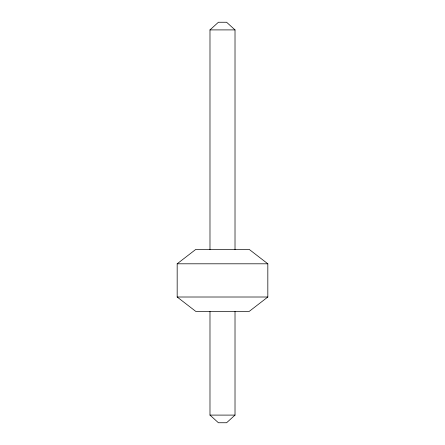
<?xml version="1.0" encoding="UTF-8"?>
<svg xmlns="http://www.w3.org/2000/svg" width="445" height="445" viewBox="0 0 445 445"><rect width="100%" height="100%" fill="white"/><g stroke="black" fill="none" stroke-linecap="round" stroke-linejoin="round"><path stroke-width="0.67" d="M209.984 249.617L209.984 29.904L218.406 22.25L226.594 22.25L235.016 29.904L235.016 249.617M235.016 311.494L235.016 415.096L226.594 422.75L218.406 422.75L209.984 415.096L209.984 311.494M177.171 263.802L195.817 249.384L249.183 249.384L267.829 263.802L267.829 297.01L249.183 311.428L195.817 311.428L177.171 297.01L177.171 263.802L267.829 263.802M209.984 29.904L235.016 29.904M177.171 297.01L267.829 297.01M209.984 415.096L235.016 415.096"/></g></svg>
